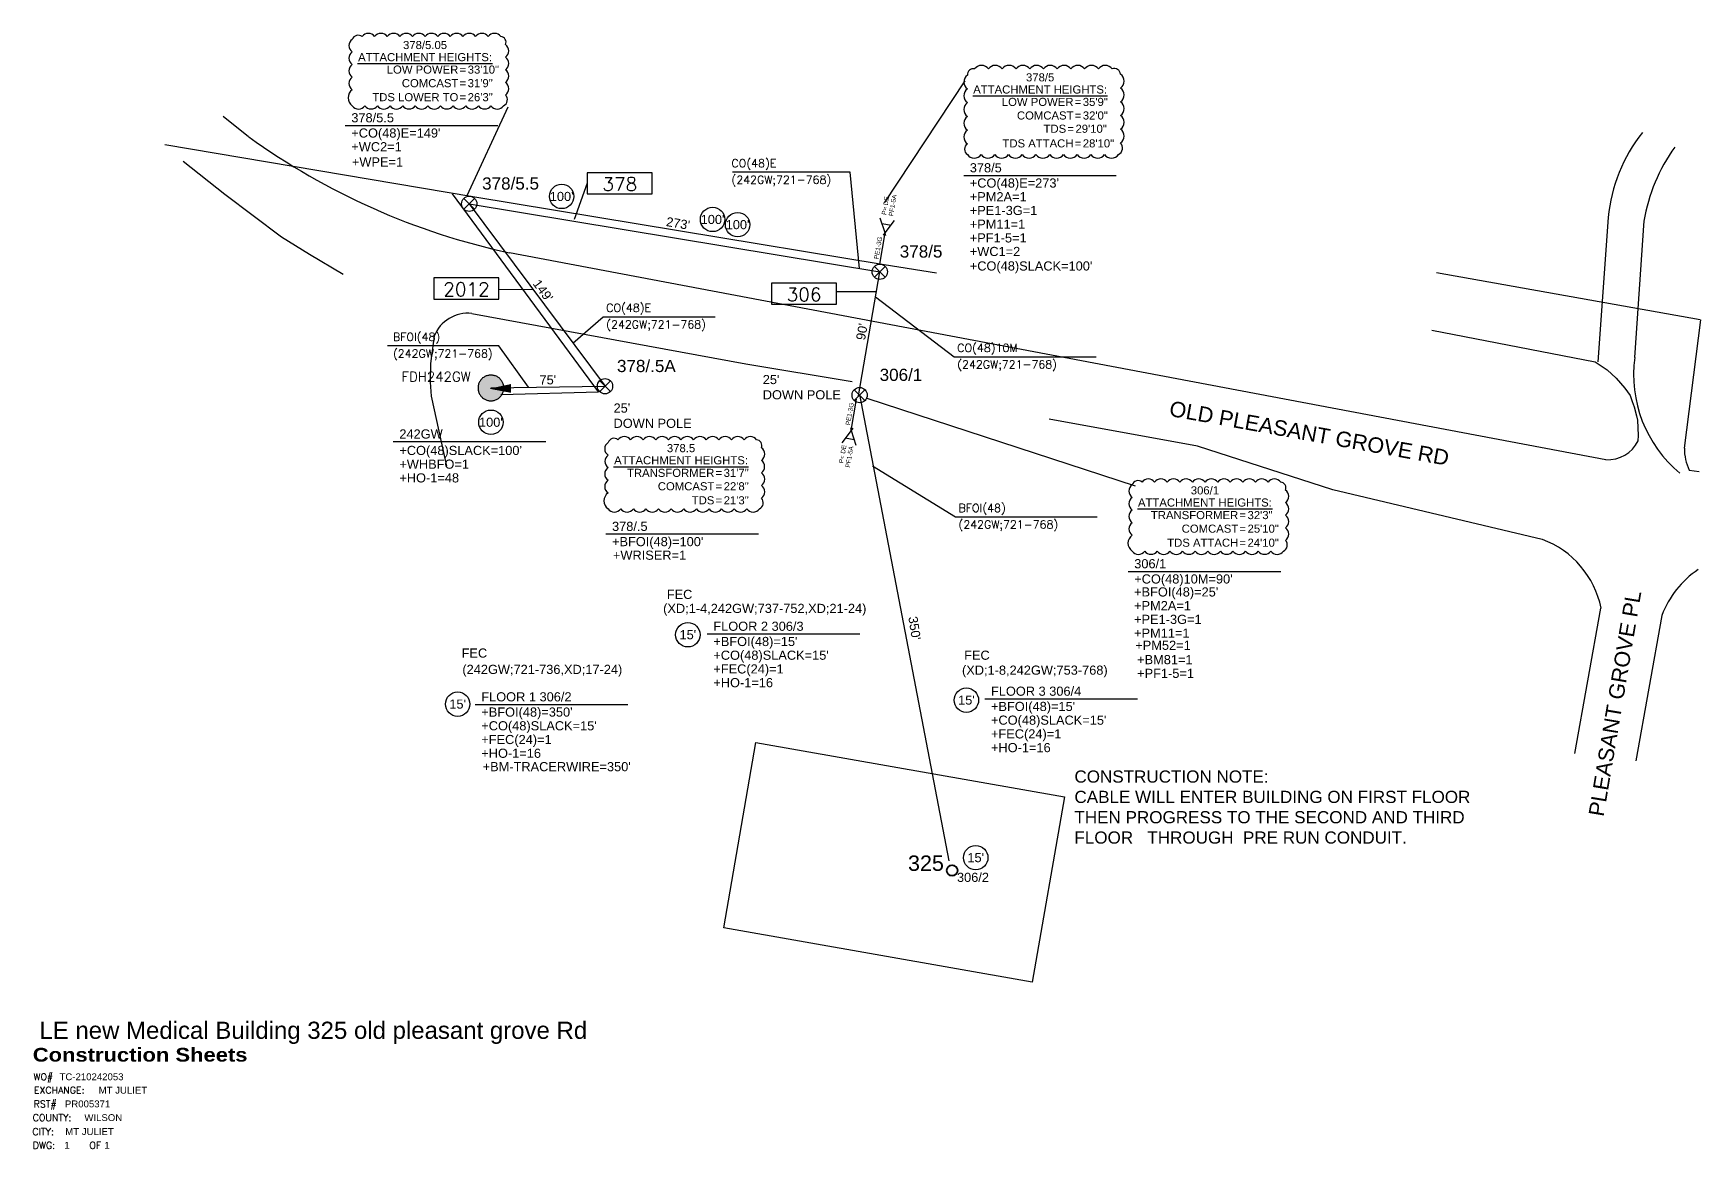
# Model space of a CAD drawing. Header units: inches. Extents: x 29 to 22121, y 36 to 12095.
# Drawn here: x 4026 to 5119, y 4865 to 5596 of the extents above; entities that cross this region are included whole.
import ezdxf
from ezdxf.enums import TextEntityAlignment as Align

# ---------------------------------------------------------------- set-up
doc = ezdxf.new("R2010")
doc.units = ezdxf.units.IN
doc.header["$MEASUREMENT"] = 0
doc.layers.add('_Annotations', color=1, linetype='Continuous', lineweight=25)
for name, color, linetype in [('EPLNT', 50, 'Continuous'), ('ERTE', 7, 'Continuous'), ('Integrity Attachments', 2, 'Continuous'), ('Integrity Attachments-Existing', 2, 'Continuous'), ('Integrity Attachments-MR', 1, 'Continuous'), ('Integrity Building Misc', 6, 'Continuous'), ('Integrity Cable-Buried', 12, 'Continuous'), ('Integrity Cable-Buried Text', 12, 'Continuous'), ('Integrity Notes', 1, 'Continuous'), ('Integrity Pole-Units', 12, 'Continuous'), ('Integrity Poles-Other', 1, 'Continuous'), ('Integrity Proposed', 12, 'Continuous'), ('Integrity Sheets', 6, 'Continuous'), ('KF24', 3, 'Continuous'), ('PDF_ruthaddr.GA.SiteAddressPoint', 7, 'Continuous'), ('PDF_Text', 7, 'Continuous'), ('PONFOEX', 142, 'Continuous'), ('PROPERTY', 6, 'Continuous'), ('PRTE', 3, 'Continuous'), ('REDLINES', 12, 'Continuous'), ('ROADCL', 250, 'Continuous')]:
    doc.layers.add(name, color=color, linetype=linetype)
doc.styles.add('Bold', font='', dxfattribs={"height": 16})
doc.styles.add('PDF Arial', font='arial.ttf')
doc.styles.add('SIMP1', font='simplex.shx', dxfattribs={"height": 102})
doc.styles.add('SIMP2', font='SIMPLEX.shx', dxfattribs={"height": 180})
doc.styles.add('SIMP5', font='SIMPLEX.shx', dxfattribs={"height": 78})
doc.styles.add('SIMPLEX', font='simplex', dxfattribs={"height": 120})
doc.styles.get("Standard").update_dxf_attribs({"font": 'arial.ttf'})
doc.styles.get('Bold').set_extended_font_data('Arial Black')

# ---------------------------------------------------------------- blocks, each defined once
blk = doc.blocks.new('SS Info')
for s, height, style, p in [('Construction Sheets', 12, 'Bold', (0, 72.2)), ('WO#', 6, 'SIMPLEX', (0.6, 55.9)), ('EXCHANGE:', 6, 'SIMPLEX', (1, 44.2)), ('RST#', 6, 'SIMPLEX', (0.8, 32.2)), ('COUNTY:', 6, 'SIMPLEX', (0, 20.2)), ('CITY:', 6, 'SIMPLEX', (-0.3, 8)), ('DWG:', 6, 'SIMPLEX', (0, -4)), ('OF', 6, 'SIMPLEX', (49.5, -4))]:
    blk.add_text(s, height=height, dxfattribs=dict(style=style)).set_placement(p)
at = {"color": 4}
blk.add_attdef('JOB_TITLE', (0, 92.1), '', height=15, dxfattribs=at)
for tag, p in [('WO', (23.4, 55.9)), ('EXCHANGE', (57.6, 44.2)), ('RST', (28.1, 32.2)), ('COUNTY', (45.1, 20.2)), ('D1', (27.6, -4)), ('CITY', (28.4, 8)), ('D2', (62.6, -4))]:
    blk.add_attdef(tag, p, '', height=6)
at = {"flags": 1}
blk.add_attdef('SCALE', (0, -16), '', height=6, dxfattribs=at)
blk = doc.blocks.new('PONFDHEX')
at = {"layer": 'PONFOEX', "linetype": 'Continuous'}
blk.add_hatch(color=256, dxfattribs=at).paths.add_polyline_path([(0.112, 0), (0.112, 0.007), (0.112, 0.014), (0.11, 0.021), (0.109, 0.028), (0.107, 0.035), (0.105, 0.041), (0.102, 0.048), (0.099, 0.054), (0.095, 0.06), (0.091, 0.066), (0.087, 0.072), (0.082, 0.077), (0.077, 0.082), (0.072, 0.087), (0.066, 0.091), (0.06, 0.095), (0.054, 0.099), (0.048, 0.102), (0.041, 0.105), (0.035, 0.107), (0.028, 0.109), (0.021, 0.11), (0.014, 0.112), (0.007, 0.112), (0, 0.112), (-0.007, 0.112), (-0.014, 0.112), (-0.021, 0.11), (-0.028, 0.109), (-0.035, 0.107), (-0.041, 0.105), (-0.048, 0.102), (-0.054, 0.099), (-0.06, 0.095), (-0.066, 0.091), (-0.072, 0.087), (-0.077, 0.082), (-0.082, 0.077), (-0.087, 0.072), (-0.091, 0.066), (-0.095, 0.06), (-0.099, 0.054), (-0.102, 0.048), (-0.105, 0.041), (-0.107, 0.035), (-0.109, 0.028), (-0.11, 0.021), (-0.112, 0.014), (-0.112, 0.007), (-0.112, 0), (-0.112, -0.007), (-0.112, -0.014), (-0.11, -0.021), (-0.109, -0.028), (-0.107, -0.035), (-0.105, -0.041), (-0.102, -0.048), (-0.099, -0.054), (-0.095, -0.06), (-0.091, -0.066), (-0.087, -0.072), (-0.082, -0.077), (-0.077, -0.082), (-0.072, -0.087), (-0.066, -0.091), (-0.06, -0.095), (-0.054, -0.099), (-0.048, -0.102), (-0.041, -0.105), (-0.035, -0.107), (-0.028, -0.109), (-0.021, -0.11), (-0.014, -0.112), (-0.007, -0.112), (0, -0.112), (0.007, -0.112), (0.014, -0.112), (0.021, -0.11), (0.028, -0.109), (0.035, -0.107), (0.041, -0.105), (0.048, -0.102), (0.054, -0.099), (0.06, -0.095), (0.066, -0.091), (0.072, -0.087), (0.077, -0.082), (0.082, -0.077), (0.087, -0.072), (0.091, -0.066), (0.095, -0.06), (0.099, -0.054), (0.102, -0.048), (0.105, -0.041), (0.107, -0.035), (0.109, -0.028), (0.11, -0.021), (0.112, -0.014), (0.112, -0.007)])
blk.add_lwpolyline([(0.112, 0), (0.112, 0.007), (0.112, 0.014), (0.11, 0.021), (0.109, 0.028), (0.107, 0.035), (0.105, 0.041), (0.102, 0.048), (0.099, 0.054), (0.095, 0.06), (0.091, 0.066), (0.087, 0.072), (0.082, 0.077), (0.077, 0.082), (0.072, 0.087), (0.066, 0.091), (0.06, 0.095), (0.054, 0.099), (0.048, 0.102), (0.041, 0.105), (0.035, 0.107), (0.028, 0.109), (0.021, 0.11), (0.014, 0.112), (0.007, 0.112), (0, 0.112), (-0.007, 0.112), (-0.014, 0.112), (-0.021, 0.11), (-0.028, 0.109), (-0.035, 0.107), (-0.041, 0.105), (-0.048, 0.102), (-0.054, 0.099), (-0.06, 0.095), (-0.066, 0.091), (-0.072, 0.087), (-0.077, 0.082), (-0.082, 0.077), (-0.087, 0.072), (-0.091, 0.066), (-0.095, 0.06), (-0.099, 0.054), (-0.102, 0.048), (-0.105, 0.041), (-0.107, 0.035), (-0.109, 0.028), (-0.11, 0.021), (-0.112, 0.014), (-0.112, 0.007), (-0.112, 0), (-0.112, -0.007), (-0.112, -0.014), (-0.11, -0.021), (-0.109, -0.028), (-0.107, -0.035), (-0.105, -0.041), (-0.102, -0.048), (-0.099, -0.054), (-0.095, -0.06), (-0.091, -0.066), (-0.087, -0.072), (-0.082, -0.077), (-0.077, -0.082), (-0.072, -0.087), (-0.066, -0.091), (-0.06, -0.095), (-0.054, -0.099), (-0.048, -0.102), (-0.041, -0.105), (-0.035, -0.107), (-0.028, -0.109), (-0.021, -0.11), (-0.014, -0.112), (-0.007, -0.112), (0, -0.112), (0.007, -0.112), (0.014, -0.112), (0.021, -0.11), (0.028, -0.109), (0.035, -0.107), (0.041, -0.105), (0.048, -0.102), (0.054, -0.099), (0.06, -0.095), (0.066, -0.091), (0.072, -0.087), (0.077, -0.082), (0.082, -0.077), (0.087, -0.072), (0.091, -0.066), (0.095, -0.06), (0.099, -0.054), (0.102, -0.048), (0.105, -0.041), (0.107, -0.035), (0.109, -0.028), (0.11, -0.021), (0.112, -0.014), (0.112, -0.007)], close=True, dxfattribs=at)
at = {"layer": 'PONFOEX', "color": 143, "style": 'SIMP1'}
blk.add_attdef('BANID', (0.173, -0.037), '', height=0.085, dxfattribs=at)
at = {"layer": 'PONFOEX', "color": 143, "style": 'SIMP5', "flags": 1}
for tag, p in [('LATITUDE', (0.173, -0.148)), ('LONGITUDE', (0.173, -0.26))]:
    blk.add_attdef(tag, p, '', height=0.065, dxfattribs=at)
blk = doc.blocks.new('iPole')
for p, q in [((-3.5, 3.5), (3.5, -3.5)), ((-3.5, -3.5), (3.5, 3.5))]:
    blk.add_line(p, q)
blk.add_circle((0, 0), 5)
for tag, p in [('STATUS', (27.1, 24.9)), ('POLENUM', (27.1, 13.3))]:
    blk.add_attdef(tag, text='', height=8).set_placement(p, align=Align.MIDDLE_CENTER)
at = {"flags": 1}
for tag, p in [('OWNER', (26.5, 1)), ('OWNER_NUM', (26.5, -7.5)), ('OTHER_NUM', (26.5, -16)), ('HEIGHT_CLASS', (26.5, -24.5)), ('YEAR', (26.5, -33)), ('LATLONG', (26.5, -41.6)), ('GROUND', (26.5, -50.1))]:
    blk.add_attdef(tag, text='', height=6, dxfattribs=at).set_placement(p, align=Align.MIDDLE_LEFT)
for tag, p in [('NEU', (0.4, -12.4)), ('TF', (0.4, -17.5)), ('LP', (0.4, -22.6)), ('ANTENNA', (0.4, -27.6)), ('SLCIR', (0.4, -32.7)), ('CATV', (0.4, -42.8)), ('ATT', (0.4, -47.9)), ('SL', (0.4, -37.7)), ('TDS', (0.4, -52.9)), ('UTC', (0.4, -58)), ('ZAYO', (0.4, -68.1)), ('XO', (0.4, -63.1)), ('TELCO', (0.4, -78.2)), ('CLEC', (0.4, -73.2)), ('TRAFFIC', (0.4, -88.4)), ('CITY', (0.4, -83.3)), ('OTHER', (0.4, -98.5)), ('OHG', (0.4, -93.4))]:
    blk.add_attdef(tag, text='', height=3.38, dxfattribs=at).set_placement(p, align=Align.BOTTOM_CENTER)
blk = doc.blocks.new('pole_info')
at = {"flags": 1}
for tag, p in [('POLENUM', (-140, 0)), ('POSITION', (-92.8, 0))]:
    blk.add_attdef(tag, p, '', height=6, dxfattribs=at)
for tag, p in [('ITEM1', (0, 0)), ('ITEM2', (41.8, 0))]:
    blk.add_attdef(tag, p, '', height=6)
blk = doc.blocks.new('pole_unit')
at = {"flags": 1}
for tag, p in [('POLENUM', (-140, 0)), ('POSITION', (-92.8, 0)), ('DWGNUM', (-45.5, 0))]:
    blk.add_attdef(tag, p, '', height=6, dxfattribs=at)
blk.add_attdef('AMOUNT', (0, 0), '', height=6)
blk = doc.blocks.new('cable_span')
at = {"flags": 1}
for tag, p in [('POLENUM', (0, 18)), ('SEGMENT', (0, 9))]:
    blk.add_attdef(tag, text='', height=6, dxfattribs=at).set_placement(p, align=Align.BOTTOM_CENTER)
blk.add_attdef('LENGTH', text='', height=6).set_placement((0, 0), align=Align.BOTTOM_CENTER)
blk = doc.blocks.new('RedArrow')
at = {"layer": 'REDLINES'}
blk.add_lwpolyline([(0, 0, 0, 0.048, 0), (0.12, 0, 0.048, 0.048, 0)], format="xyseb", dxfattribs=at)
blk = doc.blocks.new('ExGuyOR')
for p in [(9.8, 0), (48.4, 1.6), (48.4, -1.6)]:
    blk.add_line(p, (51.5, 0))
for tag, p in [('GUY', (30.6, 5.7)), ('LH', (30.6, -5.7))]:
    blk.add_attdef(tag, text='', height=6).set_placement(p, align=Align.MIDDLE_CENTER)
blk.add_attdef('PULL', text='', height=6).set_placement((74.6, 5.7), align=Align.MIDDLE_LEFT)
blk = doc.blocks.new('ExAncOR')
for p, q in [((51.5, 0), (69.5, 9.5)), ((51.5, 0), (69.5, -9.5)), ((63, 6.1), (63, -6.1))]:
    blk.add_line(p, q)
at = {"flags": 1}
for tag, p in [('OWNER', (74.6, 14.9)), ('ROUTE', (7.9, -14)), ('POLE', (41.9, -14))]:
    blk.add_attdef(tag, text='', height=6, dxfattribs=at).set_placement(p, align=Align.MIDDLE_LEFT)
for tag, p in [('PULL', (74.6, 5.7)), ('ANC', (74.6, -3.6))]:
    blk.add_attdef(tag, text='', height=6).set_placement(p, align=Align.MIDDLE_LEFT)
blk = doc.blocks.new('ExGuyOL')
for p, q in [((51.5, 0), (9.8, 0)), ((48.4, 1.6), (51.5, 0)), ((48.4, -1.6), (51.5, 0))]:
    blk.add_line(p, q)
for tag, p in [('LH', (30.6, 5.7)), ('GUY', (30.6, -5.7))]:
    blk.add_attdef(tag, text='', height=6, rotation=180).set_placement(p, align=Align.MIDDLE_CENTER)
blk.add_attdef('PULL', text='', height=6, rotation=180).set_placement((71.8, -5.7), align=Align.MIDDLE_RIGHT)
blk = doc.blocks.new('ExAncOL')
for p, q in [((51.5, 0), (69.5, 9.5)), ((51.5, 0), (69.5, -9.5)), ((63, 6.1), (63, -6.1))]:
    blk.add_line(p, q)
at = {"flags": 1}
for tag, p in [('POLE', (39.5, 14.7)), ('ROUTE', (70.3, 14.7))]:
    blk.add_attdef(tag, text='', height=6, rotation=180, dxfattribs=at).set_placement(p, align=Align.MIDDLE_LEFT)
for tag, p in [('ANC', (71.8, 3.6)), ('PULL', (71.8, -5.7))]:
    blk.add_attdef(tag, text='', height=6, rotation=180).set_placement(p, align=Align.MIDDLE_RIGHT)
blk.add_attdef('OWNER', text='', height=6, rotation=180, dxfattribs=at).set_placement((71.8, -14.9), align=Align.MIDDLE_RIGHT)
blk = doc.blocks.new('DSGE')
at = {"layer": 'EPLNT', "color": 3, "style": 'SIMP1'}
for tag, p in [('FACILITY', (0, 0.087)), ('EXCNT', (0, -0.087)), ('COUNT', (0, -0.231))]:
    blk.add_attdef(tag, text='', height=0.084, dxfattribs=at).set_placement(p, align=Align.MIDDLE_CENTER)
blk = doc.blocks.new('ROUTEF')
at = {"layer": 'ERTE', "style": 'SIMP2'}
blk.add_attdef('RTNO', text='', height=0.15, dxfattribs=at).set_placement((0, 0.108), align=Align.MIDDLE)
at = {"layer": 'PRTE', "style": 'SIMP1'}
blk.add_attdef('PROUTE', text='', height=0.085, dxfattribs=at).set_placement((-0.008, 0.31), align=Align.MIDDLE)
blk = doc.blocks.new('pole_attach_title')
blk.add_line((0, 0), (100, 0))
blk.add_text('ATTACHMENT HEIGHTS:', height=6).set_placement((50, 0), align=Align.BOTTOM_CENTER)
blk.add_attdef('POLENUM', text='', height=6).set_placement((50, 9), align=Align.BOTTOM_CENTER)
blk = doc.blocks.new('pole_attach')
blk.add_text('=', height=6).set_placement((0, 0), align=Align.MIDDLE_CENTER)
at = {"flags": 1}
for tag, p in [('POLENUM', (-178.3, -3)), ('POSITION', (-131, -3))]:
    blk.add_attdef(tag, p, '', height=6, dxfattribs=at)
blk.add_attdef('UTILITY', text='', height=6).set_placement((-3.3, -3), align=Align.RIGHT)
for tag, p in [('ATTACH', (3.6, -3)), ('MR', (34.3, -3))]:
    blk.add_attdef(tag, p, '', height=6)

msp = doc.modelspace()

# ---------------------------------------------------------------- linework, layer by layer
at = {"flags": 128}
for points in [[(4584.2, 5485.1), (4636.9, 5565.3)], [(4310.5, 5490.1), (4337.4, 5548.2)], [(4572.6, 5357), (4748.4, 5299.5)]]:
    msp.add_lwpolyline(points, dxfattribs=at)
at = {"linetype": 'Continuous'}
for points in [[(4567.7, 5442.2), (4561.6, 5505.3), (4484.4, 5505.3)], [(4578.1, 5423.5), (4629.8, 5384.2), (4722.8, 5384.2)], [(4379.9, 5393.1), (4399.7, 5410.5), (4473, 5410.5)], [(4350.7, 5364.4), (4331.3, 5391.4), (4258.3, 5391.4)], [(4576.2, 5312.7), (4630.6, 5279.2), (4723.6, 5279.2)]]:
    msp.add_lwpolyline(points, dxfattribs=at)
at = {"layer": '_Annotations'}
for centre in [(4487.8, 5470.9), (4326.1, 5341.3), (4455.2, 5201.9), (4304.3, 5156.4), (4637.8, 5159), (4643.9, 5055.7)]:
    msp.add_circle(centre, 8, dxfattribs=at)
at = {"layer": 'ERTE', "flags": 128}
for points in [[(4389.3, 5498), (4380.6, 5474.2)], [(4353.8, 5428.2), (4331.4, 5428.3)], [(4578.7, 5426.8), (4552.6, 5426.8)]]:
    msp.add_lwpolyline(points, dxfattribs=at)
at = {"layer": 'ERTE', "color": 7, "flags": 128}
for points in [[(4389.3, 5491.1), (4431.9, 5491.1), (4431.9, 5504.9), (4389.3, 5504.9)], [(4288.8, 5422.1), (4331.4, 5422.1), (4331.4, 5435.9), (4288.8, 5435.9)], [(4510.1, 5418.7), (4552.7, 5418.7), (4552.7, 5432.5), (4510.1, 5432.5)]]:
    msp.add_lwpolyline(points, close=True, dxfattribs=at)
at = {"layer": 'Integrity Attachments-Existing', "flags": 128}
for points in [[(4235.2, 5548.9, 0.520567), (4243.5, 5548.9, 0.520567), (4251.7, 5548.9, 0.520567), (4260, 5548.9, 0.520567), (4268.3, 5548.9, 0.520567), (4276.5, 5548.9, 0.520567), (4284.8, 5548.9, 0.520567), (4293.1, 5548.9, 0.520567), (4301.3, 5548.9, 0.520567), (4309.6, 5548.9, 0.520567), (4317.9, 5548.9, 0.520567), (4326.1, 5548.9, 0.520567), (4334.4, 5548.9, 0.520567), (4335.7, 5555.9, 0.520567), (4335.7, 5564.2, 0.520567), (4335.7, 5572.5, 0.520567), (4335.7, 5580.7, 0.520567), (4335.7, 5589, 0.520567), (4332.6, 5594.2, 0.520567), (4324.3, 5594.2, 0.520567), (4316.1, 5594.2, 0.520567), (4307.8, 5594.2, 0.520567), (4299.5, 5594.2, 0.520567), (4291.3, 5594.2, 0.520567), (4283, 5594.2, 0.520567), (4274.7, 5594.2, 0.520567), (4266.5, 5594.2, 0.520567), (4258.2, 5594.2, 0.520567), (4249.9, 5594.2, 0.520567), (4241.7, 5594.2, 0.520567), (4235.2, 5592.4, 0.520567), (4235.2, 5584.2, 0.520567), (4235.2, 5575.9, 0.520567), (4235.2, 5567.6, 0.520567), (4235.2, 5559.4, 0.520567)], [(4638.4, 5516.9, 0.520567), (4647.4, 5516.9, 0.520567), (4656.4, 5516.9, 0.520567), (4665.4, 5516.9, 0.520567), (4674.4, 5516.9, 0.520567), (4683.4, 5516.9, 0.520567), (4692.4, 5516.9, 0.520567), (4701.4, 5516.9, 0.520567), (4710.4, 5516.9, 0.520567), (4719.4, 5516.9, 0.520567), (4728.4, 5516.9, 0.520567), (4737.4, 5516.9, 0.520567), (4738.8, 5524.5, 0.520567), (4738.8, 5533.5, 0.520567), (4738.8, 5542.5, 0.520567), (4738.8, 5551.5, 0.520567), (4738.8, 5560.5, 0.520567), (4738.8, 5569.6, 0.520567), (4733.3, 5573, 0.520567), (4724.3, 5573, 0.520567), (4715.3, 5573, 0.520567), (4706.3, 5573, 0.520567), (4697.3, 5573, 0.520567), (4688.3, 5573, 0.520567), (4679.3, 5573, 0.520567), (4670.3, 5573, 0.520567), (4661.2, 5573, 0.520567), (4652.2, 5573, 0.520567), (4643.2, 5573, 0.520567), (4638.4, 5568.9, 0.520567), (4638.4, 5559.9, 0.520567), (4638.4, 5550.9, 0.520567), (4638.4, 5541.9, 0.520567), (4638.4, 5532.9, 0.520567), (4638.4, 5523.9, 0.520567)], [(4402.9, 5284.5, 0.520567), (4411.2, 5284.5, 0.520567), (4419.5, 5284.5, 0.520567), (4427.7, 5284.5, 0.520567), (4436, 5284.5, 0.520567), (4444.3, 5284.5, 0.520567), (4452.5, 5284.5, 0.520567), (4460.8, 5284.5, 0.520567), (4469.1, 5284.5, 0.520567), (4477.3, 5284.5, 0.520567), (4485.6, 5284.5, 0.520567), (4493.9, 5284.5, 0.520567), (4502.1, 5284.5, 0.520567), (4503.4, 5291.5, 0.520567), (4503.4, 5299.8, 0.520567), (4503.4, 5308.1, 0.520567), (4503.4, 5316.3, 0.520567), (4503.4, 5324.6, 0.520567), (4500.3, 5329.8, 0.520567), (4492.1, 5329.8, 0.520567), (4483.8, 5329.8, 0.520567), (4475.5, 5329.8, 0.520567), (4467.3, 5329.8, 0.520567), (4459, 5329.8, 0.520567), (4450.7, 5329.8, 0.520567), (4442.5, 5329.8, 0.520567), (4434.2, 5329.8, 0.520567), (4425.9, 5329.8, 0.520567), (4417.7, 5329.8, 0.520567), (4409.4, 5329.8, 0.520567), (4402.9, 5328, 0.520567), (4402.9, 5319.7, 0.520567), (4402.9, 5311.5, 0.520567), (4402.9, 5303.2, 0.520567), (4402.9, 5294.9, 0.520567)], [(4746.4, 5256.8, 0.520567), (4754.7, 5256.8, 0.520567), (4762.9, 5256.8, 0.520567), (4771.2, 5256.8, 0.520567), (4779.5, 5256.8, 0.520567), (4787.7, 5256.8, 0.520567), (4796, 5256.8, 0.520567), (4804.3, 5256.8, 0.520567), (4812.5, 5256.8, 0.520567), (4820.8, 5256.8, 0.520567), (4829.1, 5256.8, 0.520567), (4837.3, 5256.8, 0.520567), (4845.6, 5256.8, 0.520567), (4846.9, 5263.8, 0.520567), (4846.9, 5272, 0.520567), (4846.9, 5280.3, 0.520567), (4846.9, 5288.6, 0.520567), (4846.9, 5296.8, 0.520567), (4843.8, 5302, 0.520567), (4835.5, 5302, 0.520567), (4827.3, 5302, 0.520567), (4819, 5302, 0.520567), (4810.7, 5302, 0.520567), (4802.5, 5302, 0.520567), (4794.2, 5302, 0.520567), (4785.9, 5302, 0.520567), (4777.7, 5302, 0.520567), (4769.4, 5302, 0.520567), (4761.1, 5302, 0.520567), (4752.9, 5302, 0.520567), (4746.4, 5300.3, 0.520567), (4746.4, 5292, 0.520567), (4746.4, 5283.7, 0.520567), (4746.4, 5275.4, 0.520567), (4746.4, 5267.2, 0.520567)]]:
    msp.add_lwpolyline(points, format="xyb", close=True, dxfattribs=at)
at = {"layer": 'Integrity Building Misc'}
msp.add_lwpolyline([(4499.8, 5131.2), (4702.2, 5095.7), (4681, 4974.1), (4478.7, 5009.6)], close=True, dxfattribs=at)
at = {"layer": 'Integrity Cable-Buried', "flags": 128}
for points in [[(4311.9, 5484.6), (4400.9, 5364.9)], [(4311.9, 5484.6), (4581, 5440)], [(4567, 5358.7), (4581, 5440)], [(4326.1, 5363.8), (4400.9, 5364.9)], [(4567.8, 5359.5), (4626.2, 5053.6)]]:
    msp.add_lwpolyline(points, dxfattribs=at)
at = {"layer": 'Integrity Proposed', "flags": 128}
for points in [[(4230.6, 5536), (4330.6, 5536)], [(4636, 5503.2), (4736, 5503.2)], [(4262.1, 5328.6), (4362.1, 5328.6)], [(4401.5, 5268), (4501.5, 5268)], [(4743.8, 5243.5), (4843.8, 5243.5)], [(4467.9, 5202.5), (4567.9, 5202.5)], [(4649.9, 5159.9), (4749.9, 5159.9)], [(4315.8, 5156.2), (4415.8, 5156.2)]]:
    msp.add_lwpolyline(points, dxfattribs=at)
at = {"layer": 'PDF_ruthaddr.GA.SiteAddressPoint', "lineweight": 35}
for points in [[(4628.4, 5050.8), (4626.4, 5050.8), (4624.8, 5049.2), (4624.8, 5047.3)], [(4628.4, 5050.7), (4626.4, 5050.7), (4624.8, 5049.1), (4624.8, 5047.2)], [(4632, 5047.3), (4632, 5049.2), (4630.4, 5050.8), (4628.4, 5050.8)], [(4632.1, 5047.2), (4632.1, 5049.1), (4630.4, 5050.7), (4628.4, 5050.7)], [(4624.8, 5047.3), (4624.8, 5045.5), (4626.4, 5043.9), (4628.4, 5043.9)], [(4624.8, 5047.2), (4624.8, 5045.3), (4626.4, 5043.8), (4628.4, 5043.8)], [(4628.4, 5043.9), (4630.4, 5043.9), (4632, 5045.5), (4632, 5047.3)], [(4628.4, 5043.8), (4630.4, 5043.8), (4632.1, 5045.3), (4632.1, 5047.2)]]:
    msp.add_open_spline(points, degree=3, dxfattribs=at)
at = {"layer": 'PONFOEX', "flags": 128}
for points in [[(4112.4, 5523.5), (4314.3, 5489.3), (4583.9, 5444.8), (4618.1, 5439.3)], [(4332.6, 5359.5), (4396.7, 5361.3), (4300.9, 5491.2)]]:
    msp.add_lwpolyline(points, dxfattribs=at)
at = {"layer": 'PONFOEX'}
for centre in [(4372.5, 5489.4), (4471.4, 5474.3)]:
    msp.add_circle(centre, 8, dxfattribs=at)
at = {"layer": 'PROPERTY', "flags": 128}
for points in [[(5058.5, 5475.6), (5051.6, 5381)], [(5081.8, 5473.3), (5075.8, 5383.8)]]:
    msp.add_lwpolyline(points, dxfattribs=at)
at = {"layer": 'PROPERTY'}
for centre, radius, start, end in [((5163.4, 5465.9), 105.3, 141.5698, 174.7111), ((5196.8, 5453.7), 116.6, 144.2776, 170.356), ((5159.2, 5372.6), 84.1, 172.3333, 230.2886)]:
    msp.add_arc(centre, radius, start, end, dxfattribs=at)
at = {"layer": 'ROADCL', "flags": 128}
for points in [[(4167.3, 5528.4), (4150.7, 5541.9)], [(4124.4, 5512.6), (4151.7, 5490.8), (4188.9, 5462.9), (4207.1, 5451.6), (4229.3, 5438.4)], [(5056.9, 5316.7), (4338.2, 5452.4)], [(5118.8, 5408.4), (4945.9, 5439.3)], [(4313.6, 5412.7), (4493.2, 5379.5), (4562.8, 5368)], [(4942.9, 5401.7), (5050, 5381), (5057.9, 5375.6), (5063.7, 5370.3), (5069.4, 5363.7), (5072.8, 5358.8), (5074.2, 5355), (5075.6, 5351.4), (5077, 5345.6), (5077.7, 5342.6), (5078.1, 5332.7), (5078, 5329)], [(4288.9, 5397.8), (4287.5, 5388.2), (4286.6, 5379.9), (4286.3, 5367.5), (4286.9, 5358.5), (4297, 5312.4)], [(5015.3, 5264.4), (4878, 5296.9), (4789.3, 5325.7), (4692.1, 5343.3)], [(5111.5, 5309.8), (5118.1, 5309)], [(5036.7, 5124.1), (5053.7, 5219.4)], [(5076.9, 5119.3), (5093.8, 5214.5)]]:
    msp.add_lwpolyline(points, dxfattribs=at)
at = {"layer": 'ROADCL'}
msp.add_lwpolyline([(5108.4, 5324.2), (5119.1, 5408.5)], dxfattribs=at)
for centre, radius, start, end in [((4435.9, 5901.9), 460, 234.282, 257.7419), ((4311, 5389.1), 23.7, 83.6479, 158.6566), ((5058.2, 5338.8), 22.1, 266.7207, 333.8945), ((5141.9, 5324), 33.5, 179.617, 204.9964), ((4994, 5207.3), 61, 11.4256, 69.4961), ((5151.6, 5193.2), 61.7, 123.5205, 159.7408)]:
    msp.add_arc(centre, radius, start, end, dxfattribs=at)

# ---------------------------------------------------------------- block references
at = {"layer": 'ERTE', "xscale": 59.14494762415365, "yscale": 59.14494762415365, "zscale": 59.14494762415365}
for p, values in [((4410.6, 5491.1), {'RTNO': '378'}), ((4310.1, 5422.1), {'RTNO': '2012'}), ((4531.4, 5418.7), {'RTNO': '306'})]:
    msp.add_blockref('ROUTEF', p, dxfattribs=at).add_auto_attribs(values)
at = {"layer": 'Integrity Attachments', "xscale": 0.8846759911118538, "yscale": 0.8846759911118538, "zscale": 0.8846759911118538}
msp.add_blockref('pole_attach', (4475.5, 5290.1), dxfattribs=at).add_auto_attribs({'UTILITY': 'TDS', 'ATTACH': '21\'3"'})
at = {"layer": 'Integrity Attachments-Existing', "xscale": 0.8846759911118538, "yscale": 0.8846759911118538, "zscale": 0.8846759911118538}
for name, p, values in [('pole_attach_title', (4238.7, 5576.5), {'POLENUM': '378/5.05'}), ('pole_attach', (4307.7, 5572.6), {'UTILITY': 'LOW POWER', 'ATTACH': '33\'10"'}), ('pole_attach', (4307.7, 5563.7), {'UTILITY': 'COMCAST', 'ATTACH': '31\'9"'}), ('pole_attach_title', (4641.9, 5555.3), {'POLENUM': '378/5'}), ('pole_attach', (4710.9, 5551.4), {'UTILITY': 'LOW POWER', 'ATTACH': '35\'9"'}), ('pole_attach', (4710.9, 5542.5), {'UTILITY': 'COMCAST', 'ATTACH': '32\'0"'}), ('pole_attach', (4706.1, 5533.8), {'UTILITY': 'TDS', 'ATTACH': '29\'10"'}), ('pole_attach_title', (4406.5, 5312.1), {'POLENUM': '378.5'}), ('pole_attach', (4475.5, 5308.1), {'UTILITY': 'TRANSFORMER', 'ATTACH': '31\'7"'}), ('pole_attach', (4475.5, 5299.3), {'UTILITY': 'COMCAST', 'ATTACH': '22\'8"'}), ('pole_attach_title', (4749.9, 5284.4), {'POLENUM': '306/1'}), ('pole_attach', (4818.9, 5280.4), {'UTILITY': 'TRANSFORMER', 'ATTACH': '32\'3"'}), ('pole_attach', (4818.9, 5271.5), {'UTILITY': 'COMCAST', 'ATTACH': '25\'10"'})]:
    msp.add_blockref(name, p, dxfattribs=at).add_auto_attribs(values)
at = {"layer": 'Integrity Attachments-MR', "xscale": 0.8846759911118538, "yscale": 0.8846759911118538, "zscale": 0.8846759911118538}
for p, values in [((4307.7, 5554.5), {'UTILITY': 'TDS LOWER TO', 'ATTACH': '26\'3"'}), ((4710.9, 5524.2), {'UTILITY': 'TDS ATTACH', 'ATTACH': '28\'10"'}), ((4818.9, 5262.3), {'UTILITY': 'TDS ATTACH', 'ATTACH': '24\'10"'})]:
    msp.add_blockref('pole_attach', p, dxfattribs=at).add_auto_attribs(values)
at = {"layer": 'Integrity Cable-Buried Text'}
for p, rotation, values in [((4448, 5467), 350.5969997299442, {'LENGTH': "273'"}), ((4356.4, 5424.8), 306.6290648350504, {'LENGTH': "149'"}), ((4574, 5399.8), 79.94229165570916, {'LENGTH': "90'"}), ((4363.5, 5364.3), 0.9071928485474742, {'LENGTH': "75'"}), ((4599.1, 5205.5), 278.67590886438, {'LENGTH': "350'"})]:
    msp.add_blockref('cable_span', p, dxfattribs=dict(at, rotation=rotation)).add_auto_attribs(values)
at = {"layer": 'Integrity Pole-Units'}
for p, values in [((4234.6, 5528), {'AMOUNT': "+CO(48)E=149'"}), ((4234.6, 5519), {'AMOUNT': '+WC2=1'}), ((4235, 5509), {'AMOUNT': '+WPE=1'}), ((4640, 5495.2), {'AMOUNT': "+CO(48)E=273'"}), ((4640, 5486.2), {'AMOUNT': '+PM2A=1'}), ((4640, 5477.2), {'AMOUNT': '+PE1-3G=1'}), ((4640, 5468.2), {'AMOUNT': '+PM11=1'}), ((4640, 5459.2), {'AMOUNT': '+PF1-5=1'}), ((4640, 5450.3), {'AMOUNT': '+WC1=2'}), ((4640, 5440.8), {'AMOUNT': "+CO(48)SLACK=100'"}), ((4266.1, 5319.8), {'AMOUNT': "+CO(48)SLACK=100'"}), ((4266.1, 5310.8), {'AMOUNT': '+WHBFO=1'}), ((4266.1, 5301.8), {'AMOUNT': '+HO-1=48'}), ((4405.5, 5260), {'AMOUNT': "+BFOI(48)=100'"}), ((4406.1, 5251.1), {'AMOUNT': '+WRISER=1'}), ((4747.8, 5235.5), {'AMOUNT': "+CO(48)10M=90'"}), ((4747.7, 5227), {'AMOUNT': "+BFOI(48)=25'"}), ((4439, 5216.2), {'AMOUNT': '(XD;1-4,242GW;737-752,XD;21-24)'}), ((4747.7, 5218), {'AMOUNT': '+PM2A=1'}), ((4747.7, 5209), {'AMOUNT': '+PE1-3G=1'}), ((4747.7, 5200), {'AMOUNT': '+PM11=1'}), ((4471.9, 5194.5), {'AMOUNT': "+BFOI(48)=15'"}), ((4471.9, 5185.5), {'AMOUNT': "+CO(48)SLACK=15'"}), ((4748.5, 5192), {'AMOUNT': '+PM52=1'}), ((4307.4, 5176.2), {'AMOUNT': '(242GW;721-736,XD;17-24)'}), ((4471.9, 5176.5), {'AMOUNT': '+FEC(24)=1'}), ((4634.9, 5175.7), {'AMOUNT': '(XD;1-8,242GW;753-768)'}), ((4749.7, 5182.6), {'AMOUNT': '+BM81=1'}), ((4471.9, 5167.5), {'AMOUNT': '+HO-1=16'}), ((4749.7, 5173.6), {'AMOUNT': '+PF1-5=1'}), ((4319.8, 5148.2), {'AMOUNT': "+BFOI(48)=350'"}), ((4653.9, 5151.9), {'AMOUNT': "+BFOI(48)=15'"}), ((4653.9, 5142.9), {'AMOUNT': "+CO(48)SLACK=15'"}), ((4319.8, 5139.2), {'AMOUNT': "+CO(48)SLACK=15'"}), ((4653.9, 5133.9), {'AMOUNT': '+FEC(24)=1'}), ((4319.8, 5130.2), {'AMOUNT': '+FEC(24)=1'}), ((4319.8, 5121.2), {'AMOUNT': '+HO-1=16'}), ((4653.9, 5124.9), {'AMOUNT': '+HO-1=16'}), ((4320.7, 5112.4), {'AMOUNT': "+BM-TRACERWIRE=350'"})]:
    msp.add_blockref('pole_unit', p, dxfattribs=at).add_auto_attribs(values)
at = {"layer": 'Integrity Poles-Other'}
msp.add_blockref('iPole', (4567.8, 5359.1), dxfattribs=at).add_auto_attribs({'POLENUM': '306/1'})
at = {"layer": 'Integrity Proposed'}
for p, values in [((4234.6, 5538), {'ITEM1': '378/5.5'}), ((4640, 5505.2), {'ITEM1': '378/5'}), ((4266.1, 5330.6), {'ITEM1': '242GW'}), ((4405.5, 5270), {'ITEM1': '378/.5'}), ((4747.8, 5245.5), {'ITEM1': '306/1'}), ((4441.4, 5225.4), {'ITEM1': 'FEC'}), ((4471.9, 5204.5), {'ITEM1': 'FLOOR 2 306/3'}), ((4306.9, 5186.9), {'ITEM1': 'FEC'}), ((4636.3, 5185.5), {'ITEM1': 'FEC'}), ((4319.8, 5158.2), {'ITEM1': 'FLOOR 1 306/2'}), ((4653.9, 5161.9), {'ITEM1': 'FLOOR 3 306/4'}), ((4631.6, 5039.8), {'ITEM1': '306/2'})]:
    msp.add_blockref('pole_info', p, dxfattribs=at).add_auto_attribs(values)
at = {"layer": 'Integrity Proposed', "xscale": 0.4999999999999999, "yscale": 0.4999999999999999, "zscale": 0.4999999999999999}
for name, p, rotation, values in [('ExAncOR', (4580.1, 5440.1), 80.18351856231007, {'ANC': 'PF1-5A', 'PULL': 'P= DE'}), ('ExGuyOR', (4580.1, 5440.1), 80.18351856231007, {'GUY': 'PE1-3G'}), ('ExGuyOL', (4566.7, 5361.3), 260.0886282596026, {'GUY': 'PE1-3G'}), ('ExAncOL', (4566.7, 5361.3), 260.0886282596026, {'ANC': 'PF1-5A', 'PULL': 'P= DE'})]:
    msp.add_blockref(name, p, dxfattribs=dict(at, rotation=rotation)).add_auto_attribs(values)
at = {"layer": 'Integrity Sheets', "xscale": 0.75, "yscale": 0.75, "zscale": 0.75}
msp.add_blockref('SS Info', (4025.8, 4867.8), dxfattribs=at).add_auto_attribs({'JOB_TITLE': ' LE new Medical Building 325 old pleasant grove Rd', 'WO': 'TC-210242053', 'EXCHANGE': 'MT JULIET', 'RST': 'PR005371', 'COUNTY': 'WILSON', 'CITY': 'MT JULIET', 'D1': '1', 'D2': '1'})
at = {"layer": 'KF24'}
for p, values in [((4311.9, 5484.6), {'POLENUM': '378/5.5'}), ((4581, 5440), {'POLENUM': '378/5'}), ((4400.9, 5364.9), {'POLENUM': '378/.5A'})]:
    msp.add_blockref('iPole', p, dxfattribs=at).add_auto_attribs(values)
at = {"layer": 'PONFOEX', "linetype": 'Continuous'}
ref = msp.add_blockref('DSGE', (4476.4, 5505.7), dxfattribs=dict(at, xscale=62.10967976039041, yscale=62.10967976039041, zscale=62.10967976039041))
ref.add_attrib('FACILITY', 'CO(48)E', (4483.8, 5508.5), dxfattribs={"layer": 'REDLINES', "height": 5.28, "style": 'SIMP1'})
ref.add_attrib('EXCNT', '(242GW;721-768)', (4483.8, 5497.7), dxfattribs={"layer": 'REDLINES', "height": 5.279, "style": 'SIMP1'})
ref = msp.add_blockref('DSGE', (4394.4, 5410.8), dxfattribs=dict(at, xscale=62.10967976039041, yscale=62.10967976039041, zscale=62.10967976039041))
ref.add_attrib('FACILITY', 'CO(48)E', (4401.7, 5413.7), dxfattribs={"layer": 'REDLINES', "height": 5.28, "style": 'SIMP1'})
ref.add_attrib('EXCNT', '(242GW;721-768)', (4401.7, 5402.8), dxfattribs={"layer": 'REDLINES', "height": 5.279, "style": 'SIMP1'})
ref = msp.add_blockref('DSGE', (4254.5, 5391.7), dxfattribs=dict(at, xscale=62.10967976039041, yscale=62.10967976039041, zscale=62.10967976039041))
ref.add_attrib('FACILITY', 'BFOI(48)', (4261.9, 5394.6), dxfattribs={"layer": 'REDLINES', "height": 5.28, "style": 'SIMP1'})
ref.add_attrib('EXCNT', '(242GW;721-768)', (4261.9, 5383.7), dxfattribs={"layer": 'REDLINES', "height": 5.279, "style": 'SIMP1'})
ref = msp.add_blockref('DSGE', (4624.5, 5384.6), dxfattribs=dict(at, xscale=62.10967976039041, yscale=62.10967976039041, zscale=62.10967976039041))
ref.add_attrib('FACILITY', 'CO(48)10M', (4631.8, 5387.4), dxfattribs={"layer": 'REDLINES', "height": 5.28, "style": 'SIMP1'})
ref.add_attrib('EXCNT', '(242GW;721-768)', (4631.8, 5376.6), dxfattribs={"layer": 'REDLINES', "height": 5.279, "style": 'SIMP1'})
at = {"layer": 'PONFOEX', "color": 143}
ref = msp.add_blockref('PONFDHEX', (4326.1, 5363.8), dxfattribs=dict(at, xscale=75.07744292372077, yscale=75.07744292372077, zscale=75.07744292372077))
ref.add_attrib('BANID', 'FDH242GW', (4267.5, 5368), dxfattribs={"color": 143, "height": 6.38, "style": 'SIMP1'})
at = {"layer": 'PONFOEX', "linetype": 'Continuous'}
ref = msp.add_blockref('DSGE', (4625.3, 5279.6), dxfattribs=dict(at, xscale=62.10967976039041, yscale=62.10967976039041, zscale=62.10967976039041))
ref.add_attrib('FACILITY', 'BFOI(48)', (4632.6, 5282.4), dxfattribs={"layer": 'REDLINES', "height": 5.28, "style": 'SIMP1'})
ref.add_attrib('EXCNT', '(242GW;721-768)', (4632.6, 5271.6), dxfattribs={"layer": 'REDLINES', "height": 5.279, "style": 'SIMP1'})
at = {"layer": 'REDLINES', "xscale": 119.4636287531962, "yscale": 119.4636287531962, "zscale": 119.4636287531962, "rotation": 0.6485362521402405}
msp.add_blockref('RedArrow', (4324.9, 5363.3), dxfattribs=at)

# ---------------------------------------------------------------- texts
at = {"layer": '_Annotations'}
for s, p in [("100'", (4487.8, 5470.9)), ("100'", (4326.1, 5341.3)), ("15'", (4455.2, 5201.9)), ("15'", (4304.3, 5156.4)), ("15'", (4637.8, 5159)), ("15'", (4643.9, 5055.7))]:
    msp.add_text(s, height=6, dxfattribs=at).set_placement(p, align=Align.MIDDLE)
at = {"layer": '_Annotations', "char_height": 6, "attachment_point": 1}
for insert in [(4504.3, 5372.3), (4406.5, 5353.6)]:
    msp.add_mtext_dynamic_manual_height_columns("25'\\PDOWN POLE", width=262.556, gutter_width=30, heights=[0], dxfattribs=dict(at, insert=insert))
at = {"layer": 'Integrity Notes', "insert": (4708.6, 5112.9), "char_height": 8, "attachment_point": 1}
msp.add_mtext_dynamic_manual_height_columns('CONSTRUCTION NOTE:\\PCABLE WILL ENTER BUILDING ON FIRST FLOOR THEN PROGRESS TO THE SECOND AND THIRD FLOOR   THROUGH  PRE RUN CONDUIT. ', width=262.556, gutter_width=30, heights=[0], dxfattribs=at)
at = {"layer": 'PDF_Text', "char_height": 10.099, "attachment_point": 7, "style": 'PDF Arial'}
for s, insert, rotation in [('OLD PLEASANT GROVE RD', (4770.2, 5345.4), 349.8442), ('PLEASANT GROVE PL', (5055.6, 5082.2), 80.4708)]:
    msp.add_mtext(s, dxfattribs=dict(at, insert=insert, rotation=rotation))
at = {"layer": 'PDF_Text', "insert": (4599.5, 5046.9), "char_height": 10.1, "attachment_point": 7, "style": 'PDF Arial'}
msp.add_mtext('325', dxfattribs=at)
at = {"layer": 'PONFOEX'}
for p in [(4372.5, 5489.4), (4471.4, 5474.3)]:
    msp.add_text("100'", height=6, dxfattribs=at).set_placement(p, align=Align.MIDDLE)

doc.saveas('drawing.dxf')
